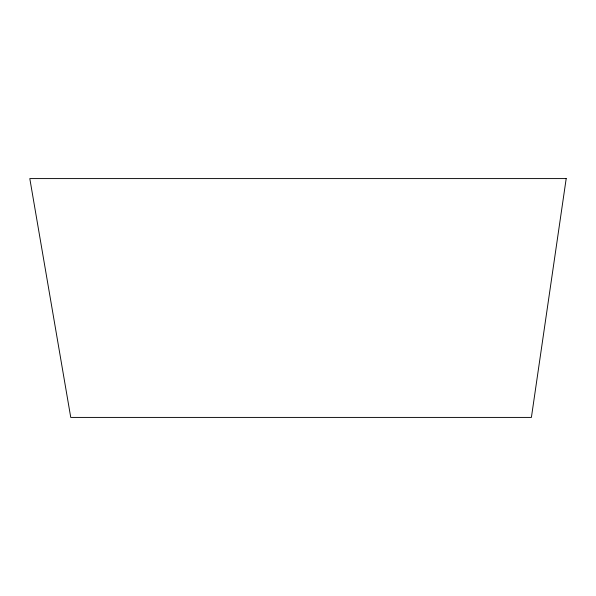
<?xml version="1.0" encoding="UTF-8"?>
<svg xmlns="http://www.w3.org/2000/svg" width="596" height="596" viewBox="0 0 596 596"><rect width="100%" height="100%" fill="white"/><g stroke="black" fill="none" stroke-linecap="round" stroke-linejoin="round"><path stroke-width="0.89" d="M566.2 178.584L531.401 417.416L70.753 417.416L29.8 178.584L566.2 178.584"/></g></svg>
